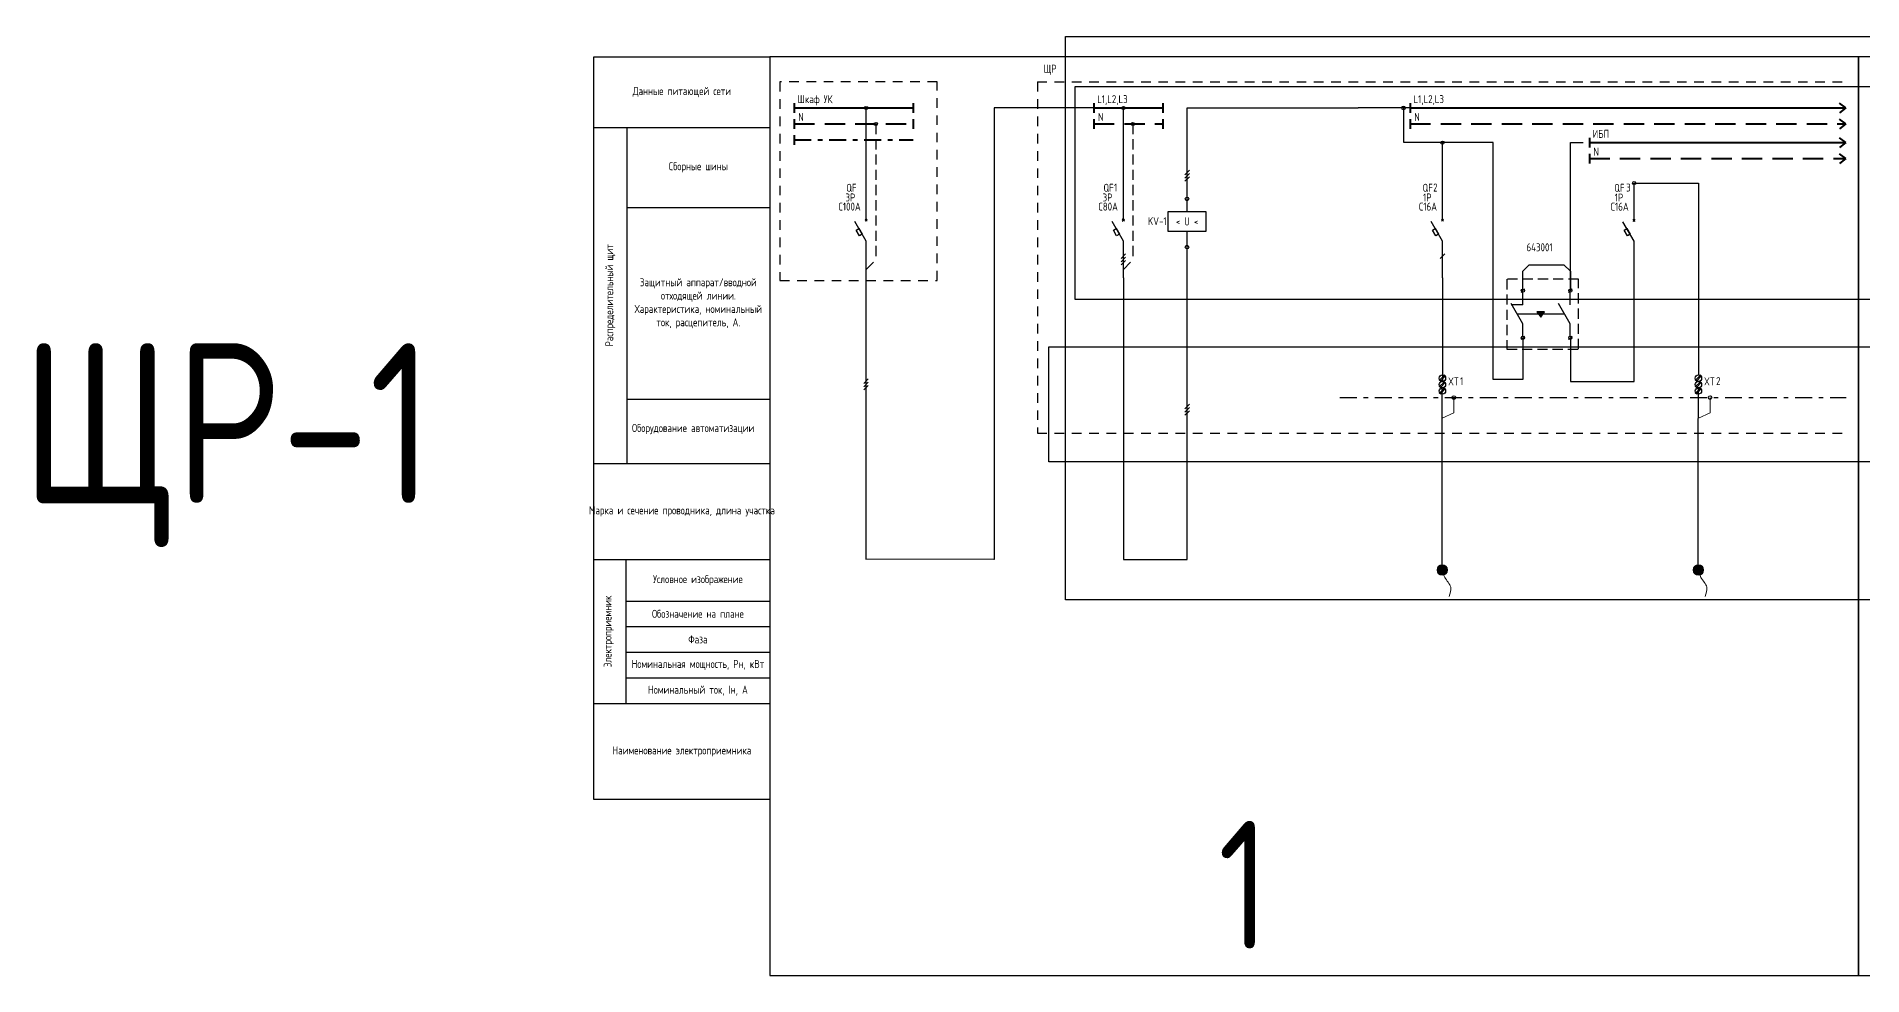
# Model space of a CAD drawing. Header units: millimetres. Extents: x -174 to 283928, y 1291 to 21053.
# Drawn here: x -174 to 396, y 1291 to 1584 of the extents above; entities that cross this region are included whole.
import ezdxf
from ezdxf.enums import TextEntityAlignment as Align

# ---------------------------------------------------------------- set-up
doc = ezdxf.new("R2010")
doc.units = ezdxf.units.MM
for name, pattern in [('HIDDEN2', [4.7625, 3.175, -1.5875]), ('JIS_02_0.7', [1.35, 0.75, -0.6]), ('Штрихштриховая', [10.936111, 5.291667, -2.116667, 1.411111, -2.116667])]:
    doc.linetypes.add(name, pattern=pattern)
doc.layers.add('0-Область подсчета', color=152, linetype='Continuous', plot=False, transparency=0.5)
doc.layers.add('0_ХТ', color=7, linetype='Continuous')
doc.layers.add('Нумерация QF', color=7, linetype='Continuous')
doc.layers.add('_0_ PE_проводник', color=3, linetype='Штрихштриховая', lineweight=20)
doc.layers.add('Таблицы', color=7, linetype='Continuous', lineweight=13)
doc.styles.add('UNC_A', font='GOST2304A.ttf')
doc.styles.add('Unecom', font='GOST2304A.ttf', dxfattribs={"height": 2.5})

# ---------------------------------------------------------------- blocks, each defined once
blk = doc.blocks.new('_Боковик_схема Юником')
at = {"color": 0, "lineweight": -2, "ltscale": 3}
blk.add_lwpolyline([(0, 232), (55, 232), (55, 0), (0, 0)], close=True, dxfattribs=at)
for points in [[(0, 210), (55, 210), (55, 125), (10.26, 125)], [(10.26, 210), (10.26, 105)], [(10.26, 185), (55, 185)], [(0, 105), (55, 105)], [(0, 75), (55, 75)], [(10, 75), (10, 30)], [(10, 62), (51.77, 62)], [(10, 62), (55, 62)], [(10, 54), (55, 54)], [(10, 46), (55, 46)], [(10, 38), (55, 38)], [(0, 30), (55, 30)]]:
    blk.add_lwpolyline(points, dxfattribs=at)
at = {"color": 0, "lineweight": -2, "char_height": 2.5, "attachment_point": 5, "style": 'Unecom'}
for s, insert, width in [('Данные питающей сети', (27.5, 221), 55), ('Сборные шины', (32.63, 197.5), 44.7356), ('Защитный аппарат/вводной отходящей линии.\\PХарактеристика, номинальный ток, расцепитель, А.', (32.63, 155), 44.7356), ('Оборудование автоматизации', (31.02, 115.72), 37.8835), ('Марка и сечение проводника, длина участка', (27.5, 90), 55), ('Условное изображение', (32.5, 68.5), 45), ('Обозначение на плане', (32.5, 58), 45), ('Фаза', (32.5, 50), 45), ('Номинальная мощность, Рн, кВт', (32.5, 42), 45), ('Номинальный ток, Iн, А', (32.5, 34), 45), ('Наименование электроприемника', (27.5, 15), 55)]:
    blk.add_mtext(s, dxfattribs=dict(at, insert=insert, width=width))
at = {"color": 0, "lineweight": -2, "char_height": 2.5, "attachment_point": 5, "rotation": 90, "style": 'Unecom'}
for s, insert, width in [('Распределительный щит', (5.13, 157.5), 105), ('Электроприемник', (4.61, 52.5), 45)]:
    blk.add_mtext(s, dxfattribs=dict(at, insert=insert, width=width))
blk = doc.blocks.new('*U114')
at = {"linetype": 'ByBlock', "lineweight": 40}
for points in [[(0, 1.5), (0, -1.5)], [(0, 0), (37.12, 0)], [(37.12, 1.5), (37.12, -1.5)], [(0, -3.5), (0, -6.5)], [(37.12, -3.5), (37.12, -6.5)]]:
    blk.add_lwpolyline(points, dxfattribs=at)
at = {"color": 4, "linetype": 'HIDDEN2', "lineweight": 40, "ltscale": 2}
blk.add_lwpolyline([(0, -5), (37.12, -5)], dxfattribs=at)
at = {"insert": (1.24, -1.57), "char_height": 2.5, "attachment_point": 1, "style": 'UNC_A'}
blk.add_mtext_dynamic_manual_height_columns('N', width=3.8436, gutter_width=12.5, heights=[0], dxfattribs=at)
at = {"style": 'UNC_A'}
blk.add_attdef('ЛИНИЯ', (1, 1.5), '', height=2.5, dxfattribs=at)
blk = doc.blocks.new('Реверс')
h = blk.add_hatch(color=256)
h.dxf.hatch_style = 1
h.paths.add_polyline_path([(0.7, -10.2), (1.09, -10.76), (2.64, -10.76), (3.03, -10.2), (1.87, -10.2)])
h.paths.add_polyline_path([(1.09, -10.76), (1.87, -11.88), (2.64, -10.76)])
for p, q in [((-4.23, -4.09), (-3.17, -3.03)), ((-3.7, -7.95), (-3.7, -4.06)), ((10.59, -4.09), (11.65, -3.03)), ((11.12, -7.95), (11.12, -4.06)), ((-3.7, -13.95), (-7.39, -7.56)), ((11.12, -13.95), (7.44, -7.56)), ((-3.7, -17.78), (-3.7, -13.95)), ((11.12, -17.78), (11.12, -13.95)), ((-4.23, -18.81), (-3.17, -17.75)), ((10.59, -18.81), (11.65, -17.75))]:
    blk.add_line(p, q)
at = {"linetype": 'HIDDEN2', "lineweight": 25}
blk.add_lwpolyline([(13.69, 0), (-8.71, 0), (-8.71, -21.84), (13.69, -21.84)], close=True, dxfattribs=at)
for points in [[(-3.7, -7.95), (-7.39, -7.95)], [(-5.55, -10.76), (9.28, -10.76)]]:
    blk.add_lwpolyline(points)
blk.add_lwpolyline([(1.87, -10.2), (0.7, -10.2), (1.87, -11.88), (3.03, -10.2)], close=True)
for centre in [(-3.7, -3.56), (11.12, -3.56), (-3.7, -18.28), (11.12, -18.28)]:
    blk.add_circle(centre, 0.5)
blk = doc.blocks.new('*U28')
at = {"lineweight": 25}
blk.add_line((-0.7, -0.71), (0.7, 0.71), dxfattribs=at)
blk = doc.blocks.new('*U268')
for p, q in [((0, -36.27), (0, -12.05)), ((0, -42.79), (-3.51, -36.72)), ((-0.35, -36.62), (0.35, -35.91)), ((0.35, -36.62), (-0.35, -35.91)), ((0, -54.31), (0, -42.79))]:
    blk.add_line(p, q)
blk.add_lwpolyline([(-2.12, -41.12), (-3.12, -39.39), (-2.25, -38.89), (-1.25, -40.62)], close=True)
blk.add_circle((0, -12.05), 0.5)
at = {"insert": (-6.21, -24.9), "char_height": 2.5, "attachment_point": 1, "style": 'Unecom'}
blk.add_mtext_dynamic_manual_height_columns('\\pxql;QF', width=5.7065, gutter_width=12.5, heights=[4.37], dxfattribs=at)
at = {"style": 'Unecom'}
for tag, p in [('P', (-3.4, -30.43)), ('A', (-1.7, -33.28))]:
    blk.add_attdef(tag, text='', height=2.5, dxfattribs=at).set_placement(p, align=Align.RIGHT)
blk.add_attdef('N', (-3.15, -27.4), '', height=2.5, dxfattribs=at)
blk = doc.blocks.new('*U107')
at = {"layer": 'Таблицы'}
h = blk.add_hatch(color=1, dxfattribs=at)
h.dxf.hatch_style = 1
h.paths.add_polyline_path([(45, 0, 1), (-45, 0, 1)])
at = {"layer": 'Таблицы', "color": 1}
blk.add_circle((0, 0), 44.8, dxfattribs=at)
blk.add_spline([(0, 0), (63, 21), (148, 72), (228, 58)], degree=3, dxfattribs=at)
blk = doc.blocks.new('*U108')
at = {"layer": 'Таблицы'}
h = blk.add_hatch(color=1, dxfattribs=at)
h.dxf.hatch_style = 1
h.paths.add_polyline_path([(45, 0, 1), (-45, 0, 1)])
at = {"layer": 'Таблицы', "color": 1}
blk.add_circle((0, 0), 44.8, dxfattribs=at)
blk.add_spline([(0, 0), (63, 21), (148, 72), (228, 58)], degree=3, dxfattribs=at)
blk = doc.blocks.new('*U236')
at = {"lineweight": 40}
for p, q in [((136.07, 0), (134.07, 1.5)), ((136.07, 0), (134.07, -1.5)), ((136.07, -5), (134.07, -3.5)), ((136.07, -5), (134.07, -6.5))]:
    blk.add_line(p, q, dxfattribs=at)
at = {"linetype": 'ByBlock', "lineweight": 40}
for points in [[(0, 1.5), (0, -1.5)], [(0, 0), (136.07, 0)], [(0, -3.5), (0, -6.5)]]:
    blk.add_lwpolyline(points, dxfattribs=at)
at = {"color": 4, "linetype": 'HIDDEN2', "lineweight": 40, "ltscale": 2}
blk.add_lwpolyline([(0, -5), (136.07, -5)], dxfattribs=at)
at = {"insert": (1.24, -1.57), "char_height": 2.5, "attachment_point": 1, "style": 'UNC_A'}
blk.add_mtext_dynamic_manual_height_columns('N', width=3.8436, gutter_width=12.5, heights=[0], dxfattribs=at)
at = {"style": 'UNC_A'}
blk.add_attdef('ЛИНИЯ', (1, 1.5), '', height=2.5, dxfattribs=at)
blk = doc.blocks.new('*U109')
at = {"lineweight": 25}
for p, q in [((-0.7, -0.71), (0.7, 0.71)), ((-0.7, -1.71), (0.7, -0.29)), ((-0.7, -2.71), (0.7, -1.29))]:
    blk.add_line(p, q, dxfattribs=at)
blk = doc.blocks.new('*U110')
at = {"lineweight": 25}
for p, q in [((-0.7, -0.71), (0.7, 0.71)), ((-0.7, -1.71), (0.7, -0.29)), ((-0.7, -2.71), (0.7, -1.29))]:
    blk.add_line(p, q, dxfattribs=at)
blk = doc.blocks.new('*U87')
for p, q in [((0, -36.27), (0, -1.22)), ((0, -42.79), (-3.51, -36.72)), ((-0.35, -36.62), (0.35, -35.91)), ((0.35, -36.62), (-0.35, -35.91)), ((0, -54.31), (0, -42.79))]:
    blk.add_line(p, q)
at = {"color": 4, "linetype": 'HIDDEN2'}
for p in [(3, -6.22), (0, -51.65)]:
    blk.add_line(p, (3, -48.65), dxfattribs=at)
blk.add_lwpolyline([(-2.12, -41.12), (-3.12, -39.39), (-2.25, -38.89), (-1.25, -40.62)], close=True)
for centre in [(0, -1.22), (3, -6.22)]:
    blk.add_circle(centre, 0.5)
at = {"insert": (-6.21, -24.9), "char_height": 2.5, "attachment_point": 1, "style": 'Unecom'}
blk.add_mtext_dynamic_manual_height_columns('\\pxql;QF', width=5.7065, gutter_width=12.5, heights=[4.37], dxfattribs=at)
at = {"style": 'Unecom'}
for tag, p in [('P', (-3.4, -30.43)), ('A', (-1.7, -33.28))]:
    blk.add_attdef(tag, text='', height=2.5, dxfattribs=at).set_placement(p, align=Align.RIGHT)
blk.add_attdef('N', (-3.15, -27.4), '', height=2.5, dxfattribs=at)
blk = doc.blocks.new('*U111')
at = {"lineweight": 25}
for p, q in [((-0.7, -0.71), (0.7, 0.71)), ((-0.7, -1.71), (0.7, -0.29)), ((-0.7, -2.71), (0.7, -1.29))]:
    blk.add_line(p, q, dxfattribs=at)
blk = doc.blocks.new('*U235')
at = {"lineweight": 40}
for p, q in [((80.11, 0), (78.11, 1.5)), ((80.11, 0), (78.11, -1.5)), ((80.11, -5), (78.11, -3.5)), ((80.11, -5), (78.11, -6.5))]:
    blk.add_line(p, q, dxfattribs=at)
at = {"linetype": 'ByBlock', "lineweight": 40}
for points in [[(0, 1.5), (0, -1.5)], [(0, 0), (80.11, 0)], [(0, -3.5), (0, -6.5)]]:
    blk.add_lwpolyline(points, dxfattribs=at)
at = {"color": 4, "linetype": 'HIDDEN2', "lineweight": 40, "ltscale": 2}
blk.add_lwpolyline([(0, -5), (80.11, -5)], dxfattribs=at)
at = {"insert": (1.24, -1.57), "char_height": 2.5, "attachment_point": 1, "style": 'UNC_A'}
blk.add_mtext_dynamic_manual_height_columns('N', width=3.8436, gutter_width=12.5, heights=[0], dxfattribs=at)
at = {"style": 'UNC_A'}
blk.add_attdef('ЛИНИЯ', (1, 1.5), '', height=2.5, dxfattribs=at)
blk = doc.blocks.new('XT')
at = {"color": 32, "true_color": 0xcd6928}
for p, q in [((0.75, 0), (-1, -1.75)), ((1, -0.25), (-0.75, -2))]:
    blk.add_line(p, q, dxfattribs=at)
at = {"color": 5}
for p, q in [((0.75, -2), (-1, -3.75)), ((1, -2.25), (-0.75, -4))]:
    blk.add_line(p, q, dxfattribs=at)
at = {"color": 3}
for p, q in [((0.75, -4), (-1, -5.75)), ((1, -4.25), (-0.75, -6))]:
    blk.add_line(p, q, dxfattribs=at)
at = {"color": 32, "true_color": 0xcd6928}
blk.add_circle((0, -1), 1, dxfattribs=at)
at = {"color": 5}
blk.add_circle((0, -3), 1, dxfattribs=at)
at = {"color": 3}
blk.add_circle((0, -5), 1, dxfattribs=at)
at = {"style": 'UNC_A'}
blk.add_attdef('1', (1.75, 0.11), '', height=2.5, dxfattribs=at)
blk = doc.blocks.new('*U113')
at = {"linetype": 'ByBlock', "lineweight": 40}
for points in [[(0, 1.5), (0, -1.5)], [(0, 0), (21.53, 0)], [(21.53, 1.5), (21.53, -1.5)], [(0, -3.5), (0, -6.5)], [(21.53, -3.5), (21.53, -6.5)]]:
    blk.add_lwpolyline(points, dxfattribs=at)
at = {"color": 4, "linetype": 'HIDDEN2', "lineweight": 40, "ltscale": 2}
blk.add_lwpolyline([(0, -5), (21.53, -5)], dxfattribs=at)
at = {"insert": (1.24, -1.57), "char_height": 2.5, "attachment_point": 1, "style": 'UNC_A'}
blk.add_mtext_dynamic_manual_height_columns('N', width=3.8436, gutter_width=12.5, heights=[0], dxfattribs=at)
at = {"style": 'UNC_A'}
blk.add_attdef('ЛИНИЯ', (1, 1.5), '', height=2.5, dxfattribs=at)
blk = doc.blocks.new('*U112')
at = {"lineweight": 25}
for p, q in [((-0.7, -0.71), (0.7, 0.71)), ((-0.7, -1.71), (0.7, -0.29)), ((-0.7, -2.71), (0.7, -1.29))]:
    blk.add_line(p, q, dxfattribs=at)
blk = doc.blocks.new('*U297')
for p, q in [((0, -36.27), (0, -24.65)), ((0, -42.79), (-3.51, -36.72)), ((-0.35, -36.62), (0.35, -35.91)), ((0.35, -36.62), (-0.35, -35.91)), ((0, -54.31), (0, -42.79))]:
    blk.add_line(p, q)
blk.add_lwpolyline([(-2.12, -41.12), (-3.12, -39.39), (-2.25, -38.89), (-1.25, -40.62)], close=True)
blk.add_circle((0, -24.65), 0.5)
at = {"insert": (-6.21, -24.9), "char_height": 2.5, "attachment_point": 1, "style": 'Unecom'}
blk.add_mtext_dynamic_manual_height_columns('\\pxql;QF', width=5.7065, gutter_width=12.5, heights=[4.37], dxfattribs=at)
at = {"style": 'Unecom'}
for tag, p in [('P', (-3.4, -30.43)), ('A', (-1.7, -33.28))]:
    blk.add_attdef(tag, text='', height=2.5, dxfattribs=at).set_placement(p, align=Align.RIGHT)
blk.add_attdef('N', (-3.15, -27.4), '', height=2.5, dxfattribs=at)
blk = doc.blocks.new('Реле напряжения схема')
for p, q in [((0, 11), (0, 15.04)), ((0, 0), (0, 5))]:
    blk.add_line(p, q)
blk.add_lwpolyline([(6, 11), (-6, 11), (-6, 5), (6, 5)], close=True)
for centre in [(0, 15.04), (0, 0)]:
    blk.add_circle(centre, 0.575)
at = {"style": 'UNC_A'}
blk.add_attdef('КМ', text='', height=2.5, dxfattribs=at).set_placement((0, 8), align=Align.MIDDLE_CENTER)

msp = doc.modelspace()

# ---------------------------------------------------------------- linework, layer by layer
msp.add_line((243.768, 1562.041), (238.768, 1562.041))
at = {"color": 6}
for points in [[(395, 1577.99), (55, 1577.99), (55, 1290.99), (395, 1290.99), (395, 1577.99)], [(735, 1577.99), (395, 1577.99), (395, 1290.99), (735, 1290.99), (735, 1577.99)]]:
    msp.add_lwpolyline(points, dxfattribs=at)
at = {"linetype": 'JIS_02_0.7', "ltscale": 4}
for points in [[(107.182, 1570.16), (58.087, 1570.16), (58.087, 1508.121), (107.182, 1508.121), (107.182, 1570.16)], [(138.522, 1570.16), (138.522, 1460.471)], [(138.522, 1570.16), (391.179, 1570.16)], [(138.522, 1460.471), (391.179, 1460.471)]]:
    msp.add_lwpolyline(points, dxfattribs=at)
for points in [[(165.38, 1562.041), (125.061, 1562.041), (125.026, 1420.99), (124.974, 1420.99), (85, 1421.016)], [(185.324, 1562.041), (238.768, 1562.041)], [(185.324, 1533.053), (185.324, 1562.041)], [(255, 1562.041), (243.768, 1562.041)], [(252.892, 1562.041), (252.892, 1551.207)], [(280.932, 1551.207), (252.966, 1551.207)], [(290.171, 1490.244), (290.171, 1477.198), (280.932, 1477.198), (280.932, 1551.207)], [(305, 1504.965), (305, 1551.207), (308.967, 1551.207)], [(324.931, 1538.588), (345, 1538.588), (345, 1478.61)], [(165.38, 1420.99), (185.324, 1420.99), (185.324, 1519.162)], [(290.171, 1504.965), (290.171, 1511.015), (292.171, 1513.015), (303, 1513.015), (305, 1511.015), (305, 1504.965)], [(85, 1420.99), (85.055, 1508.949)], [(165.38, 1508.949), (165.38, 1420.99)], [(265.055, 1508.949), (265.055, 1476.573)], [(305, 1476.573), (324.931, 1476.573), (324.931, 1508.927)], [(305, 1490.244), (305, 1476.573)], [(265.002, 1417.681), (265.002, 1474.573)], [(345, 1465.132), (345, 1474.573)], [(344.854, 1465.065), (344.854, 1417.681)]]:
    msp.add_lwpolyline(points)
at = {"lineweight": 40}
msp.add_lwpolyline([(62.581, 1553.541), (62.581, 1550.541)], dxfattribs=at)
at = {"color": 3, "linetype": 'Штрихштриховая', "lineweight": 40}
msp.add_lwpolyline([(62.581, 1552.041), (99.697, 1552.041)], dxfattribs=at)
at = {"color": 3, "linetype": 'Штрихштриховая'}
msp.add_lwpolyline([(233.021, 1471.545), (391.179, 1471.545)], dxfattribs=at)
at = {"color": 0, "linetype": 'ByBlock', "lineweight": -3}
for centre in [(252.892, 1562.041), (268.63, 1471.545), (348.629, 1471.548)]:
    msp.add_circle(centre, 0.575, dxfattribs=at)
at = {"layer": '0-Область подсчета'}
for points in [[(147.309, 1584.367), (6296.248, 1584.367), (6296.248, 1408.375), (147.309, 1408.375)], [(150.349, 1568.697), (6220.211, 1568.697), (6220.211, 1502.163), (150.349, 1502.163)], [(142.142, 1487.401), (6300.609, 1487.401), (6300.609, 1451.513), (142.142, 1451.513)]]:
    msp.add_lwpolyline(points, close=True, dxfattribs=at)
at = {"layer": '_0_ PE_проводник'}
for points in [[(268.63, 1471.545), (268.63, 1466.777), (265.002, 1465.129)], [(348.629, 1471.548), (348.629, 1466.78), (345, 1465.132)]]:
    msp.add_lwpolyline(points, dxfattribs=at)

# ---------------------------------------------------------------- block references
at = {"lineweight": -3}
msp.add_blockref('_Боковик_схема Юником', (0, 1345.99), dxfattribs=at)
for name, p, values in [('*U114', (62.581, 1562.041), {'ЛИНИЯ': 'Шкаф УК'}), ('*U113', (156.2, 1562.041), {'ЛИНИЯ': 'L1,L2,L3'}), ('*U236', (255, 1562.041), {'ЛИНИЯ': 'L1,L2,L3'}), ('*U235', (310.954, 1551.207), {'ЛИНИЯ': 'ИБП'}), ('Реле напряжения схема', (185.273, 1518.589), {'КМ': '< U <'})]:
    msp.add_blockref(name, p).add_auto_attribs(values)
at = {"color": 1}
ref = msp.add_blockref('*U87', (85.055, 1563.257), dxfattribs=at)
ref.add_attrib('P', '3P', dxfattribs={"height": 2.5, "style": 'Unecom'}).set_placement((81.659, 1532.823), align=Align.RIGHT)
ref.add_attrib('A', 'С100А', dxfattribs={"height": 2.5, "style": 'Unecom'}).set_placement((83.352, 1529.977), align=Align.RIGHT)
ref = msp.add_blockref('*U87', (165.38, 1563.257), dxfattribs=at)
ref.add_attrib('P', '3P', dxfattribs={"height": 2.5, "style": 'Unecom'}).set_placement((161.984, 1532.823), align=Align.RIGHT)
ref.add_attrib('A', 'С80А', dxfattribs={"height": 2.5, "style": 'Unecom'}).set_placement((163.676, 1529.977), align=Align.RIGHT)
ref = msp.add_blockref('*U268', (265.055, 1563.257), dxfattribs=at)
ref.add_attrib('P', '1P', dxfattribs={"height": 2.5, "style": 'Unecom'}).set_placement((261.659, 1532.823), align=Align.RIGHT)
ref.add_attrib('A', 'С16А', dxfattribs={"height": 2.5, "style": 'Unecom'}).set_placement((263.352, 1529.977), align=Align.RIGHT)
for name, p in [('*U111', (185.324, 1541.865)), ('*U112', (165.38, 1515.707)), ('*U28', (265.055, 1515.707)), ('Реверс', (293.876, 1508.523)), ('*U110', (85, 1476.665)), ('*U109', (185.324, 1468.742))]:
    msp.add_blockref(name, p)
ref = msp.add_blockref('*U297', (324.931, 1563.235), dxfattribs=at)
ref.add_attrib('P', '1P', dxfattribs={"height": 2.5, "style": 'Unecom'}).set_placement((321.535, 1532.801), align=Align.RIGHT)
ref.add_attrib('A', 'С16А', dxfattribs={"height": 2.5, "style": 'Unecom'}).set_placement((323.228, 1529.955), align=Align.RIGHT)
ref = msp.add_blockref('XT', (265.056, 1478.61))
ref.add_attrib('1', 'XT', (266.804, 1475.367), dxfattribs={"height": 2.5, "style": 'UNC_A'})
ref = msp.add_blockref('XT', (345, 1478.61))
ref.add_attrib('1', 'XT', (346.749, 1475.367), dxfattribs={"height": 2.5, "style": 'UNC_A'})
at = {"layer": 'Таблицы', "linetype": 'ByBlock', "xscale": 0.03641652854582532, "yscale": 0.03641652854582532, "zscale": 0.03641652854582532, "rotation": 270}
for name, p in [('*U107', (265.002, 1417.681)), ('*U108', (345.002, 1417.681))]:
    msp.add_blockref(name, p, dxfattribs=at)

# ---------------------------------------------------------------- texts
at = {"lineweight": 25, "insert": (291.308, 1519.764), "char_height": 2.5, "width": 23.91066, "attachment_point": 1, "style": 'UNC_A'}
msp.add_mtext('643001', dxfattribs=at)
at = {"color": 6, "insert": (-50.043, 1456.695), "char_height": 50, "attachment_point": 6, "style": 'Unecom'}
msp.add_mtext_dynamic_manual_height_columns('ЩР-1', width=317.87367, gutter_width=12.5, heights=[0], dxfattribs=at)
at = {"layer": '0_ХТ', "char_height": 2.5, "attachment_point": 4, "style": 'Unecom'}
for s, insert in [('1', (270.567, 1476.691)), ('2', (350.511, 1476.691))]:
    msp.add_mtext_dynamic_manual_height_columns(s, width=10.42076, gutter_width=12.5, heights=[0], dxfattribs=dict(at, insert=insert))
at = {"layer": 'Defpoints', "color": 6, "insert": (194.973, 1339.307), "char_height": 40, "attachment_point": 1, "style": 'Unecom'}
msp.add_mtext_dynamic_manual_height_columns('1', width=99.92054, gutter_width=12.5, heights=[0], dxfattribs=at)
msp.add_mtext_dynamic_manual_height_columns('1', width=99.92054, gutter_width=12.5, heights=[0], dxfattribs=at)
at = {"layer": 'Нумерация QF', "char_height": 2.5, "style": 'Unecom'}
for s, width, insert, attachment_point in [('ЩР', 13.62236, (140.461, 1575.564), 1), ('1', 7.51, (162.464, 1537.178), 4), ('2', 7.51, (262.14, 1537.178), 4), ('3', 7.51, (322.439, 1537.178), 4), ('KV-1', 7.51, (173.043, 1526.674), 4)]:
    msp.add_mtext_dynamic_manual_height_columns(s, width=width, gutter_width=12.5, heights=[0], dxfattribs=dict(at, insert=insert, attachment_point=attachment_point))

doc.saveas('drawing.dxf')
